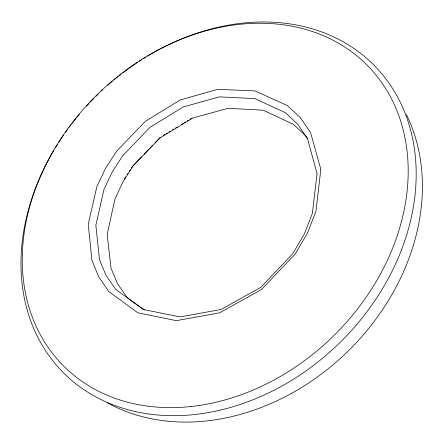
<?xml version="1.0" encoding="UTF-8"?>
<svg xmlns="http://www.w3.org/2000/svg" width="443" height="443" viewBox="0 0 443 443"><rect width="100%" height="100%" fill="white"/><g stroke="black" fill="none" stroke-linecap="round" stroke-linejoin="round"><path stroke-width="0.66" d="M124.295 179.083L125.784 176.757M127.274 174.431L128.021 173.268M129.14 171.524L130.253 169.78M131.372 168.035L132.49 166.291L141.594 156.8M143.992 154.302L148.782 149.308M149.74 148.311L152.614 145.315M155.011 142.818L160.277 137.324M163.212 135.541L164.968 134.473M166.142 133.758L167.316 133.044M169.071 131.975L170.245 131.261M172.587 129.838L173.761 129.123M175.522 128.055L177.278 126.986M181.381 124.489L183.142 123.42M184.31 122.705L185.484 121.991M187.245 120.922L188.413 120.208M190.174 119.139L191.935 118.071M144.357 310.072L127.302 297.685L117.661 283.957L111.055 268.369L107.173 234.43L114.898 199.261L122.883 182.007L133.271 165.782L160.028 137.895L192.749 117.993L228.306 108.28L263.242 110.224L293.559 124.383L305.808 135.946L307.735 138.803M147.369 56.161A218.532 173.324 -44.5 0 1 415.916 164.187A218.532 173.324 -44.5 0 1 166.701 415.551A218.532 173.324 -44.5 0 1 53.614 150.72M55.353 147.812A218.532 173.324 -44.5 0 1 57.496 144.34M58.592 142.607A218.532 173.324 -44.5 0 1 60.458 139.733M61.212 138.593A218.532 173.324 -44.5 0 1 63.521 135.176M65.486 132.352A218.532 173.324 -44.5 0 1 67.901 128.996M69.125 127.329A218.532 173.324 -44.5 0 1 71.19 124.577M72.026 123.486A218.532 173.324 -44.5 0 1 75.847 118.635M76.711 117.572A218.532 173.324 -44.5 0 1 79.319 114.416M86.512 106.193A218.532 173.324 -44.5 0 1 88.844 103.662M90.261 102.156A218.532 173.324 -44.5 0 1 93.617 98.678M96.053 96.225A218.532 173.324 -44.5 0 1 98.025 94.281M101.525 90.937A218.532 173.324 -44.5 0 1 102.532 89.99M107.638 85.355A218.532 173.324 -44.5 0 1 112.312 81.318M113.879 80A218.532 173.324 -44.5 0 1 118.098 76.556M119.161 75.709A218.532 173.324 -44.5 0 1 121.316 74.02M122.944 72.768A218.532 173.324 -44.5 0 1 137.513 62.391M139.235 61.256A218.532 173.324 -44.5 0 1 141.55 59.766M143.288 58.664A218.532 173.324 -44.5 0 1 145.614 57.225M406.292 114.383A214.152 171.829 -44.5 0 1 347.666 351.526A214.152 171.829 -44.5 0 1 109.576 403.999M108.956 403.667A214.152 171.829 -44.5 0 1 107.09 402.654M320.826 169.376L315.909 211.483L307.42 233.234L295.176 254.033L261.436 289.534L219.645 312.813L176.364 320.649L137.795 312.791L108.773 291.488L98.711 276.847L91.911 260.246L88.24 224.158L96.84 186.791L105.489 168.44L116.659 151.168L145.238 121.415L180.057 100.018L217.867 89.314L255.024 90.926L287.313 105.556L300.376 117.688L310.643 132.773L320.826 169.376M317.066 173.584L312.332 213.537L304.275 234.125L292.679 253.8L260.761 287.38L221.218 309.43L180.196 316.917L143.51 309.557L115.773 289.412L106.098 275.524L99.525 259.753L95.849 225.371L103.917 189.704L112.118 172.189L122.744 155.703L150.005 127.313L183.252 106.957L219.329 96.873L254.725 98.584L285.414 112.699L297.79 124.322L307.492 138.725L317.066 173.584M190.34 406.591A213.676 168.866 -44.5 0 0 393.373 102.571A213.676 168.866 -44.5 0 0 61.981 137.064A213.676 168.866 -44.5 0 0 190.34 406.591"/></g></svg>
